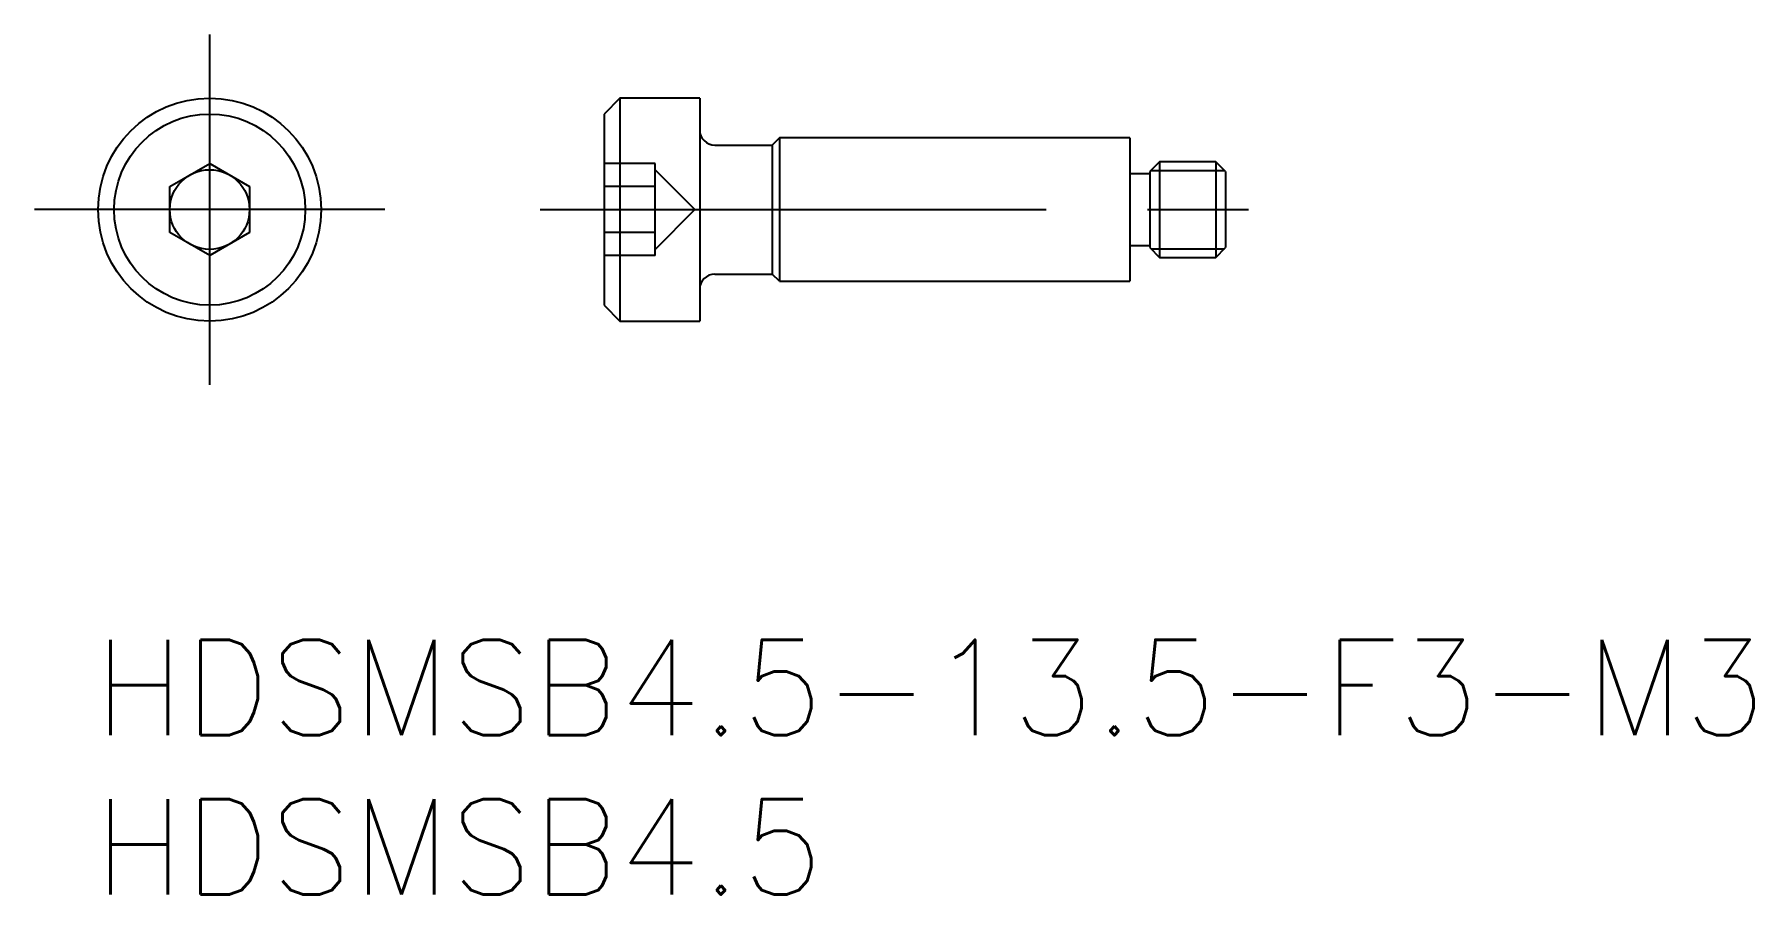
# Model space of a CAD drawing. Extents: x -1.9 to 52.1, y -8 to 19.
import ezdxf

# ---------------------------------------------------------------- set-up
doc = ezdxf.new("R2010")
doc.units = 0
doc.header["$LTSCALE"] = 0.5
doc.linetypes.add('CENTER', pattern=[50.8, 31.75, -6.35, 6.35, -6.35])
doc.linetypes.add('DASHED', pattern=[19.05, 12.7, -6.35])
for name, color, linetype in [('MSM_CENTER', 1, 'CENTER'), ('MSM_CONTINUOUS', 7, 'CONTINUOUS'), ('MSM_DASHED', 4, 'DASHED'), ('MSM_NARROW', 5, 'CONTINUOUS'), ('MSM_PART_NUMBER', 7, 'CONTINUOUS')]:
    doc.layers.add(name, color=color, linetype=linetype)
doc.styles.get("Standard").update_dxf_attribs({"font": 'txt.shx', "height": 1, "bigfont": 'bigfont.shx'})

# ---------------------------------------------------------------- blocks, each defined once
blk = doc.blocks.new('*U13')
at = {"layer": 'MSM_PART_NUMBER'}
blk.add_text('HDSMSB4.5-13.5-F3-M3', height=3, dxfattribs=at).set_placement((0, -3))
blk = doc.blocks.new('*U14')
at = {"layer": 'MSM_PART_NUMBER'}
blk.add_text('HDSMSB4.5', height=3, dxfattribs=at).set_placement((0, -8))

msp = doc.modelspace()

# ---------------------------------------------------------------- linework, layer by layer
at = {"layer": 'MSM_CENTER'}
for p, q in [((3.629, 8), (3.629, 19)), ((9.129, 13.5), (-1.871, 13.5)), ((14.003, 13.5), (37.503, 13.5))]:
    msp.add_line(p, q, dxfattribs=at)
at = {"layer": 'MSM_CONTINUOUS'}
for p, q in [((16.503, 17), (16.003, 16.5)), ((19.003, 17), (16.503, 17)), ((16.503, 17), (16.503, 10)), ((19.003, 17), (19.003, 10)), ((16.003, 16.5), (16.003, 10.5)), ((21.503, 15.75), (21.278, 15.525)), ((32.503, 15.75), (21.503, 15.75)), ((21.503, 15.75), (21.503, 11.25)), ((32.503, 15.75), (32.503, 11.25)), ((19.478, 15.525), (21.278, 15.525)), ((21.278, 15.525), (21.278, 11.475)), ((2.379, 14.222), (3.629, 14.943)), ((3.629, 14.943), (4.879, 14.222)), ((33.128, 14.625), (32.503, 14.625)), ((33.435, 15), (33.128, 14.694)), ((33.128, 14.694), (33.128, 12.306)), ((35.197, 15), (33.435, 15)), ((33.435, 15), (33.435, 12)), ((35.503, 14.694), (35.197, 15)), ((35.197, 15), (35.197, 12)), ((35.503, 14.694), (35.503, 12.306)), ((2.379, 12.778), (2.379, 14.222)), ((4.879, 14.222), (4.879, 12.778)), ((3.629, 12.057), (2.379, 12.778)), ((4.879, 12.778), (3.629, 12.057)), ((32.503, 12.375), (33.128, 12.375)), ((33.128, 12.306), (33.435, 12)), ((33.435, 12), (35.197, 12)), ((35.197, 12), (35.503, 12.306)), ((19.478, 11.475), (21.278, 11.475)), ((21.503, 11.25), (21.278, 11.475)), ((21.503, 11.25), (32.503, 11.25)), ((16.003, 10.5), (16.503, 10)), ((16.503, 10), (19.003, 10))]:
    msp.add_line(p, q, dxfattribs=at)
for radius in [3.5, 3, 1.25]:
    msp.add_circle((3.629, 13.5), radius, dxfattribs=at)
for centre, start, end in [((19.478, 16), 180, 270), ((19.478, 11), 90, 180)]:
    msp.add_arc(centre, 0.475, start, end, dxfattribs=at)
at = {"layer": 'MSM_DASHED'}
for p, q in [((17.603, 14.943), (16.003, 14.943)), ((17.603, 12.057), (17.603, 14.943)), ((18.853, 13.5), (17.603, 14.75)), ((17.603, 14.222), (16.003, 14.222)), ((17.603, 12.25), (18.853, 13.5)), ((17.603, 12.778), (16.003, 12.778)), ((17.603, 12.057), (16.003, 12.057))]:
    msp.add_line(p, q, dxfattribs=at)
at = {"layer": 'MSM_NARROW'}
for p, q in [((33.164, 14.729), (35.467, 14.729)), ((33.164, 12.271), (35.467, 12.271))]:
    msp.add_line(p, q, dxfattribs=at)

# ---------------------------------------------------------------- block references
at = {"layer": 'MSM_CONTINUOUS'}
for name in ['*U13', '*U14']:
    msp.add_blockref(name, (0, 0), dxfattribs=at)

doc.saveas('drawing.dxf')
